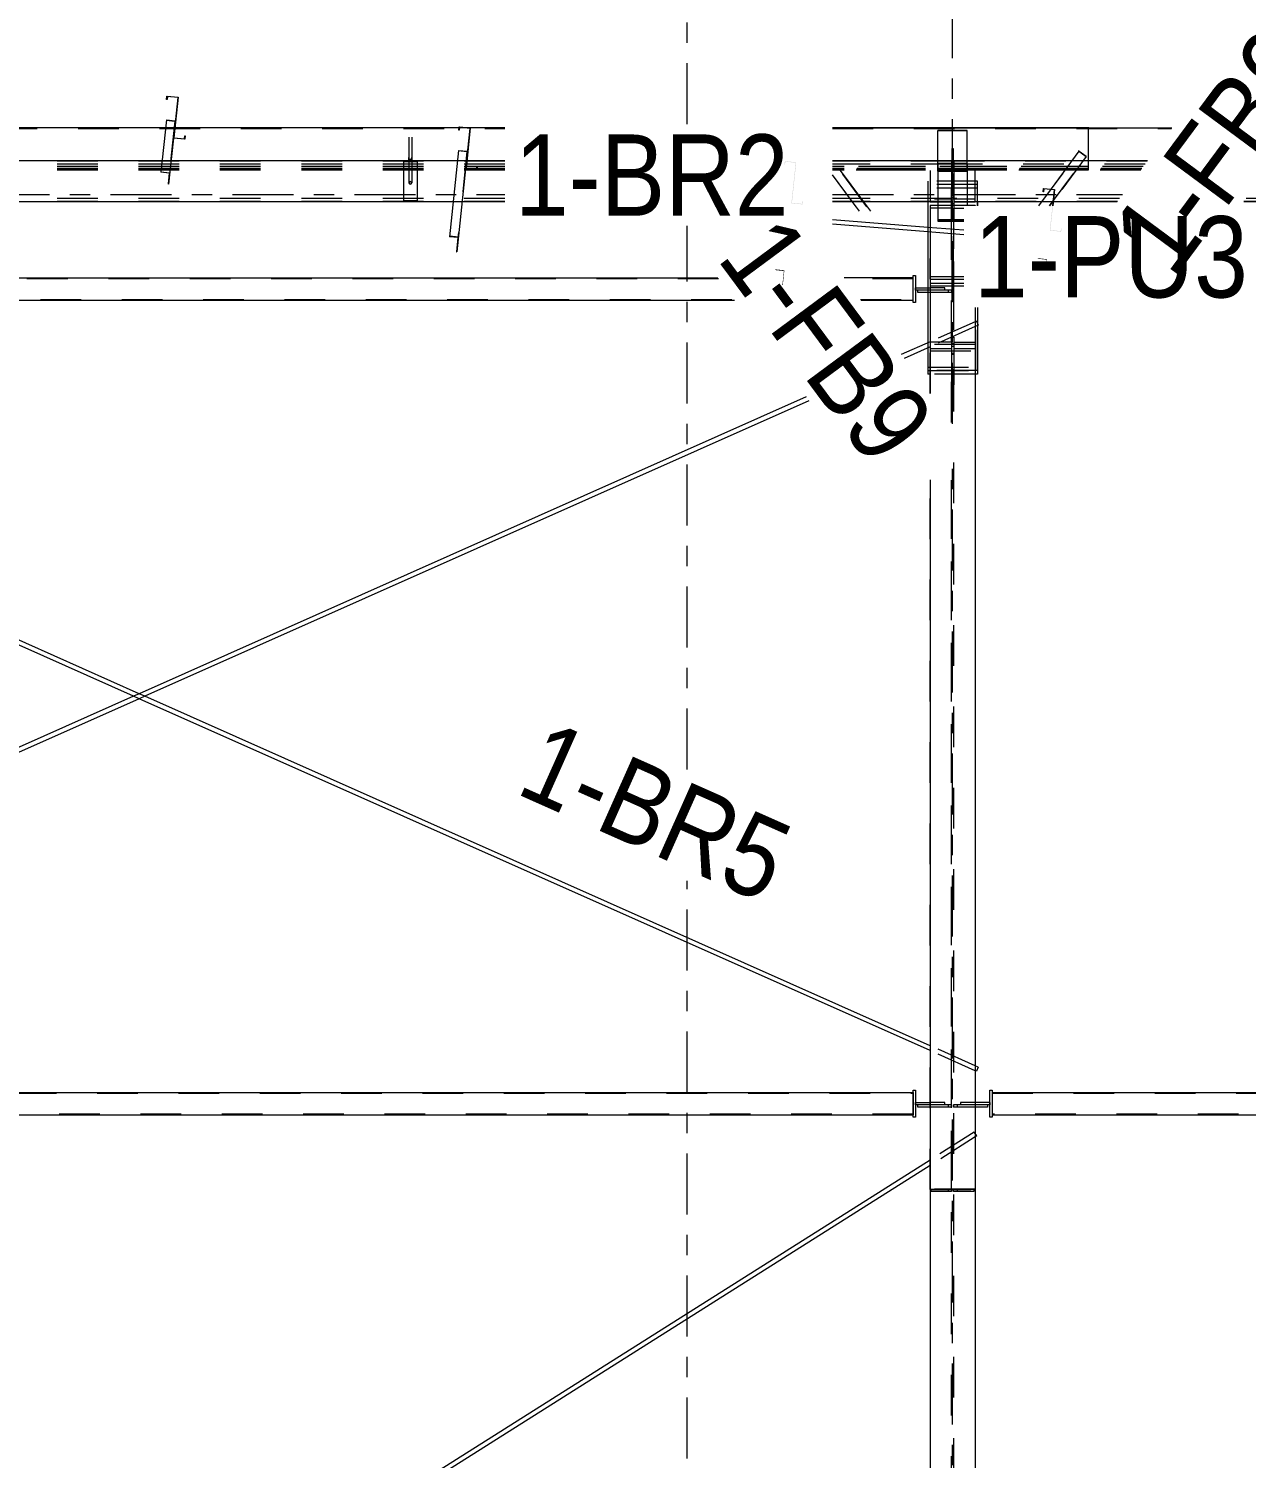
# Model space of a CAD drawing. Header units: millimetres. Extents: x -49 to 1122, y -181 to 639.
# Drawn here: x 537.6 to 597.5, y 498.1 to 568.4 of the extents above; entities that cross this region are included whole.
import ezdxf

# ---------------------------------------------------------------- set-up
doc = ezdxf.new("R2010")
doc.units = ezdxf.units.MM
for name, pattern in [('XKITLINE00', [0]), ('XKITLINE02', [4, 2, -2]), ('XKITLINE03', [6, 3, -1, 1, -1])]:
    doc.linetypes.add(name, pattern=pattern)
for name, color, linetype, lineweight in [('Part', 2, 'Continuous', 0), ('PartMark', 7, 'Continuous', 0), ('S-grid', 1, 'Continuous', 0)]:
    doc.layers.add(name, color=color, linetype=linetype, lineweight=lineweight)
doc.styles.add('ARIAL', font='ARIAL.TTF')

# ---------------------------------------------------------------- blocks, each defined once
blk = doc.blocks.new('*A380')
at = {"layer": 'Part'}
blk.add_hatch(color=3, dxfattribs=at).paths.add_polyline_path([(587.244, 557.059), (587.247, 557.086), (587.689, 557.04), (587.632, 556.504), (587.61, 556.507), (587.664, 557.015)], flags=17)
blk = doc.blocks.new('*A389')
at = {"layer": 'Part'}
blk.add_hatch(color=3, dxfattribs=at).paths.add_polyline_path([(574.337, 556.502), (574.34, 556.539), (574.782, 556.492), (574.706, 555.766), (574.684, 555.769), (574.757, 556.458)], flags=17)
blk = doc.blocks.new('*A398')
at = {"layer": 'Part'}
blk.add_hatch(color=3, dxfattribs=at).paths.add_polyline_path([(558.309, 558.146), (558.313, 558.182), (558.755, 558.136), (558.678, 557.405), (558.656, 557.407), (558.729, 558.102)], flags=17)
blk = doc.blocks.new('*A399')
at = {"layer": 'Part'}
blk.add_hatch(color=3, dxfattribs=at).paths.add_polyline_path([(544.119, 561.313), (544.122, 561.341), (544.564, 561.294), (544.505, 560.735), (544.483, 560.737), (544.539, 561.269)], flags=17)
blk = doc.blocks.new('*A400')
at = {"layer": 'Part'}
blk.add_hatch(color=3, dxfattribs=at).paths.add_polyline_path([(559.643, 561.446), (559.658, 561.592), (559.678, 561.59), (559.661, 561.424), (559.108, 561.483), (559.318, 563.474), (558.806, 563.528), (558.79, 563.382), (558.77, 563.384), (558.788, 563.55), (559.34, 563.492), (559.13, 561.501)], flags=17)
blk = doc.blocks.new('*A401')
at = {"layer": 'Part'}
blk.add_hatch(color=3, dxfattribs=at).paths.add_polyline_path([(575.665, 559.757), (575.681, 559.902), (575.701, 559.9), (575.683, 559.735), (575.131, 559.793), (575.341, 561.784), (574.828, 561.838), (574.813, 561.692), (574.793, 561.694), (574.81, 561.86), (575.363, 561.802), (575.153, 559.811)], flags=17)
blk = doc.blocks.new('*A402')
at = {"layer": 'Part'}
blk.add_hatch(color=3, dxfattribs=at).paths.add_polyline_path([(545.278, 562.962), (545.294, 563.107), (545.314, 563.105), (545.296, 562.94), (544.744, 562.998), (544.954, 564.989), (544.441, 565.043), (544.426, 564.897), (544.406, 564.899), (544.423, 565.065), (544.976, 565.007), (544.766, 563.016)], flags=17)
blk = doc.blocks.new('*A403')
at = {"layer": 'Part'}
blk.add_hatch(color=3, dxfattribs=at).paths.add_polyline_path([(588.373, 558.416), (588.388, 558.562), (588.408, 558.56), (588.39, 558.394), (587.838, 558.452), (588.048, 560.444), (587.535, 560.498), (587.52, 560.352), (587.5, 560.354), (587.517, 560.52), (588.07, 560.461), (587.86, 558.47)], flags=17)
blk = doc.blocks.new('*A1700')
at = {"layer": 'S-grid', "color": 1, "linetype": 'XKITLINE03', "lineweight": 0}
for p, q in [((517.639, 560.222), (561.03, 560.222)), ((577.149, 560.222), (591.417, 560.222))]:
    blk.add_line(p, q, dxfattribs=at)
blk = doc.blocks.new('*A1703')
at = {"layer": 'S-grid', "color": 1, "linetype": 'XKITLINE03', "lineweight": 0}
for p, q in [((517.639, 560.222), (561.03, 560.222)), ((577.149, 560.222), (591.417, 560.222))]:
    blk.add_line(p, q, dxfattribs=at)
blk = doc.blocks.new('*A1705')
at = {"layer": 'Part', "color": 7, "linetype": 'XKITLINE02', "lineweight": 0}
for p, q in [((584.123, 514.098), (581.944, 512.721)), ((584.167, 513.862), (581.944, 512.458)), ((584.167, 514.029), (584.123, 514.098)), ((543.056, 488.145), (542.848, 488.014)), ((543.264, 488.014), (543.056, 487.882)), ((504.167, 463.57), (501.944, 462.165)), ((504.167, 463.307), (501.988, 461.93)), ((501.988, 461.93), (501.944, 461.998))]:
    blk.add_line(p, q, dxfattribs=at)
at = {"layer": 'Part', "color": 2, "linetype": 'XKITLINE00', "lineweight": 0}
for p, q in [((584.242, 513.91), (584.167, 514.029)), ((584.242, 513.91), (584.167, 513.862)), ((581.944, 512.721), (543.056, 488.145)), ((581.944, 512.458), (543.264, 488.014)), ((542.848, 488.014), (504.167, 463.57)), ((543.056, 487.882), (504.167, 463.307)), ((501.944, 462.165), (501.869, 462.118)), ((501.944, 461.998), (501.869, 462.118))]:
    blk.add_line(p, q, dxfattribs=at)
blk = doc.blocks.new('*A1706')
at = {"layer": 'Part', "color": 2, "linetype": 'XKITLINE00', "lineweight": 0}
for p, q in [((501.944, 514.029), (501.869, 513.91)), ((501.944, 513.862), (501.869, 513.91)), ((543.056, 488.145), (504.167, 512.721)), ((542.848, 488.014), (504.167, 512.458)), ((581.944, 463.307), (543.056, 487.882)), ((581.944, 463.57), (543.264, 488.014)), ((584.242, 462.118), (584.167, 462.165)), ((584.242, 462.118), (584.167, 461.998))]:
    blk.add_line(p, q, dxfattribs=at)
at = {"layer": 'Part', "color": 7, "linetype": 'XKITLINE02', "lineweight": 0}
for p, q in [((501.988, 514.098), (501.944, 514.029)), ((504.167, 512.458), (501.944, 513.862)), ((504.167, 512.721), (501.988, 514.098)), ((543.264, 488.014), (543.056, 488.145)), ((543.056, 487.882), (542.848, 488.014)), ((584.167, 462.165), (581.944, 463.57)), ((584.123, 461.93), (581.944, 463.307)), ((584.167, 461.998), (584.123, 461.93))]:
    blk.add_line(p, q, dxfattribs=at)
blk = doc.blocks.new('*A1707')
at = {"layer": 'Part', "color": 2, "linetype": 'XKITLINE00', "lineweight": 0}
for p, q in [((496.389, 563.539), (496.389, 561.879)), ((513.839, 563.492), (496.389, 563.492)), ((529.824, 563.492), (520.061, 563.492)), ((544.349, 563.492), (530.271, 563.492)), ((558.782, 563.492), (544.816, 563.492)), ((559.15, 563.492), (558.802, 563.492)), ((561.03, 563.492), (559.34, 563.492)), ((589.722, 563.492), (577.149, 563.492)), ((589.722, 563.539), (589.722, 563.492)), ((589.722, 563.492), (589.722, 561.879))]:
    blk.add_line(p, q, dxfattribs=at)
at = {"layer": 'Part', "color": 7, "linetype": 'XKITLINE02', "lineweight": 0}
for p, q in [((496.389, 563.474), (513.825, 563.474)), ((520.048, 563.474), (561.03, 563.474)), ((530.271, 563.492), (529.824, 563.492)), ((544.816, 563.492), (544.349, 563.492)), ((558.802, 563.492), (558.782, 563.492)), ((559.34, 563.492), (559.15, 563.492)), ((577.149, 563.474), (589.722, 563.474)), ((496.389, 561.879), (496.389, 561.424)), ((512.432, 561.592), (496.389, 561.592)), ((512.43, 561.59), (496.389, 561.59)), ((512.364, 561.501), (496.389, 561.501)), ((512.351, 561.483), (496.389, 561.483)), ((512.324, 561.446), (496.389, 561.446)), ((512.307, 561.424), (496.389, 561.424)), ((561.03, 561.424), (518.53, 561.424)), ((561.03, 561.446), (518.546, 561.446)), ((561.03, 561.483), (518.573, 561.483)), ((561.03, 561.501), (518.586, 561.501)), ((561.03, 561.59), (518.652, 561.59)), ((561.03, 561.592), (518.654, 561.592)), ((589.722, 561.592), (577.149, 561.592)), ((589.722, 561.59), (577.149, 561.59)), ((589.722, 561.501), (577.149, 561.501)), ((589.722, 561.483), (577.149, 561.483)), ((589.722, 561.446), (577.149, 561.446)), ((589.722, 561.424), (577.149, 561.424)), ((589.722, 561.879), (589.722, 561.424))]:
    blk.add_line(p, q, dxfattribs=at)
blk = doc.blocks.new('*A1708')
at = {"layer": 'Part', "color": 2, "linetype": 'XKITLINE00', "lineweight": 0}
for p, q in [((501.792, 553.788), (501.883, 553.991)), ((501.944, 553.72), (501.792, 553.788)), ((501.944, 553.963), (501.883, 553.991)), ((543.056, 535.663), (504.167, 552.974)), ((542.782, 535.542), (504.167, 552.731)), ((581.944, 518.109), (543.056, 535.42)), ((581.944, 518.352), (543.329, 535.542)), ((584.319, 517.295), (584.167, 517.363)), ((584.228, 517.092), (584.167, 517.12)), ((584.319, 517.295), (584.228, 517.092))]:
    blk.add_line(p, q, dxfattribs=at)
at = {"layer": 'Part', "color": 7, "linetype": 'XKITLINE02', "lineweight": 0}
for p, q in [((504.167, 552.974), (501.944, 553.963)), ((504.167, 552.731), (501.944, 553.72)), ((543.056, 535.42), (542.782, 535.542)), ((543.329, 535.542), (543.056, 535.663)), ((584.167, 517.363), (581.944, 518.352)), ((584.167, 517.12), (581.944, 518.109))]:
    blk.add_line(p, q, dxfattribs=at)
blk = doc.blocks.new('*A1709')
at = {"layer": 'Part', "color": 7, "linetype": 'XKITLINE02', "lineweight": 0}
for p, q in [((584.167, 553.963), (581.944, 552.974)), ((584.167, 553.72), (581.944, 552.731)), ((543.056, 535.663), (542.782, 535.542)), ((543.329, 535.542), (543.056, 535.42)), ((504.167, 518.352), (501.944, 517.363)), ((504.167, 518.109), (501.944, 517.12)), ((501.837, 517.194), (501.869, 517.122))]:
    blk.add_line(p, q, dxfattribs=at)
at = {"layer": 'Part', "color": 2, "linetype": 'XKITLINE00', "lineweight": 0}
for p, q in [((584.228, 553.991), (584.167, 553.963)), ((584.319, 553.788), (584.167, 553.72)), ((584.228, 553.991), (584.319, 553.788)), ((581.944, 552.974), (580.529, 552.344)), ((581.944, 552.731), (580.665, 552.161)), ((575.85, 550.261), (543.056, 535.663)), ((575.985, 550.078), (543.329, 535.542)), ((542.782, 535.542), (504.167, 518.352)), ((543.056, 535.42), (504.167, 518.109)), ((501.944, 517.363), (501.792, 517.295)), ((501.837, 517.194), (501.792, 517.295)), ((501.883, 517.092), (501.837, 517.194)), ((501.944, 517.12), (501.883, 517.092))]:
    blk.add_line(p, q, dxfattribs=at)
blk = doc.blocks.new('*A1710')
at = {"layer": 'Part', "color": 2, "linetype": 'XKITLINE00', "lineweight": 0}
for p, q in [((504.994, 516.056), (581.117, 516.056)), ((504.994, 514.944), (581.117, 514.944))]:
    blk.add_line(p, q, dxfattribs=at)
at = {"layer": 'Part', "color": 7, "linetype": 'XKITLINE02', "lineweight": 0}
for p, q in [((504.994, 516.056), (504.994, 514.944)), ((504.994, 516.011), (581.117, 516.011)), ((581.117, 516.056), (581.117, 514.944)), ((581.117, 514.989), (504.994, 514.989))]:
    blk.add_line(p, q, dxfattribs=at)
blk = doc.blocks.new('*A1711')
at = {"layer": 'Part', "color": 2, "linetype": 'XKITLINE00', "lineweight": 0}
for p, q in [((504.994, 556.125), (512.902, 556.125)), ((530.201, 556.125), (571.507, 556.125)), ((581.117, 556.125), (577.729, 556.125)), ((514.082, 555.014), (504.994, 555.014)), ((572.33, 555.014), (530.201, 555.014)), ((581.117, 555.014), (578.552, 555.014))]:
    blk.add_line(p, q, dxfattribs=at)
at = {"layer": 'Part', "color": 7, "linetype": 'XKITLINE02', "lineweight": 0}
for p, q in [((504.994, 555.014), (504.994, 556.125)), ((512.962, 556.08), (504.994, 556.08)), ((571.54, 556.08), (530.201, 556.08)), ((581.117, 556.08), (577.762, 556.08)), ((581.117, 555.014), (581.117, 556.125)), ((504.994, 555.058), (514.082, 555.058)), ((530.201, 555.058), (572.297, 555.058)), ((578.519, 555.058), (581.117, 555.058))]:
    blk.add_line(p, q, dxfattribs=at)
blk = doc.blocks.new('*A1712')
at = {"layer": 'Part', "color": 2, "linetype": 'XKITLINE00', "lineweight": 0}
for p, q in [((503.111, 561.879), (503.111, 561.745)), ((512.644, 561.879), (503.111, 561.879)), ((544.179, 561.879), (518.866, 561.879)), ((558.703, 561.879), (544.626, 561.879)), ((561.03, 561.879), (559.17, 561.879)), ((583, 561.879), (577.149, 561.879)), ((583, 561.879), (583, 561.745)), ((511.146, 559.856), (503.778, 559.856)), ((558.49, 559.856), (517.368, 559.856)), ((561.03, 559.856), (558.937, 559.856)), ((582.333, 559.856), (577.149, 559.856))]:
    blk.add_line(p, q, dxfattribs=at)
at = {"layer": 'Part', "color": 7, "linetype": 'XKITLINE02', "lineweight": 0}
for p, q in [((512.629, 561.859), (503.111, 561.859)), ((503.111, 561.745), (503.111, 559.856)), ((512.52, 561.712), (503.111, 561.712)), ((561.03, 561.712), (518.743, 561.712)), ((561.03, 561.859), (518.851, 561.859)), ((544.626, 561.879), (544.179, 561.879)), ((559.17, 561.879), (558.703, 561.879)), ((583, 561.859), (577.149, 561.859)), ((583, 561.712), (577.149, 561.712)), ((583, 561.745), (583, 559.856)), ((511.269, 560.023), (503.111, 560.023)), ((511.161, 559.876), (503.111, 559.876)), ((503.778, 559.856), (503.111, 559.856)), ((561.03, 559.876), (517.383, 559.876)), ((561.03, 560.023), (517.492, 560.023)), ((561.03, 559.856), (558.49, 559.856)), ((558.937, 559.856), (558.49, 559.856)), ((583, 560.023), (577.149, 560.023)), ((583, 559.876), (577.149, 559.876)), ((583, 559.856), (577.149, 559.856))]:
    blk.add_line(p, q, dxfattribs=at)
blk = doc.blocks.new('*A2184')
at = {"layer": 'S-grid', "color": 1, "linetype": 'XKITLINE03', "lineweight": 0}
for p, q in [((570, 563.675), (570, 621.333)), ((570, 531.933), (570, 558.675)), ((570, 480.049), (570, 526.46))]:
    blk.add_line(p, q, dxfattribs=at)
blk = doc.blocks.new('*A2187')
at = {"layer": 'S-grid', "color": 1, "linetype": 'XKITLINE03', "lineweight": 0}
for p, q in [((583.056, 548.933), (583.056, 621.333)), ((583.056, 427.722), (583.056, 547.003))]:
    blk.add_line(p, q, dxfattribs=at)
blk = doc.blocks.new('*A2192')
at = {"layer": 'Part', "color": 7, "linetype": 'XKITLINE02', "lineweight": 0}
for p, q in [((581.944, 561.394), (581.944, 559.864)), ((583.011, 561.249), (583.011, 556.178)), ((583.1, 556.178), (583.1, 561.249)), ((584.167, 559.864), (584.167, 561.394)), ((584.167, 559.992), (581.944, 559.992)), ((581.944, 559.864), (583.011, 559.864)), ((583.1, 559.864), (584.167, 559.864)), ((581.944, 556.05), (581.944, 557.07)), ((583.011, 556.178), (581.944, 556.178)), ((581.944, 556.05), (583.611, 556.05)), ((583.611, 556.178), (583.1, 556.178))]:
    blk.add_line(p, q, dxfattribs=at)
blk = doc.blocks.new('*A2193')
at = {"layer": 'Part', "color": 2, "linetype": 'XKITLINE00', "lineweight": 0}
for p, q in [((582.333, 559.676), (581.944, 559.676)), ((581.944, 559.676), (581.944, 550.434)), ((584.167, 559.676), (583.778, 559.676)), ((584.167, 559.676), (584.167, 559.656)), ((584.167, 554.656), (584.167, 460.167)), ((581.944, 546.18), (581.944, 460.167))]:
    blk.add_line(p, q, dxfattribs=at)
at = {"layer": 'Part', "color": 7, "linetype": 'XKITLINE02', "lineweight": 0}
for p, q in [((583.006, 559.553), (581.944, 559.553)), ((583.778, 559.676), (582.333, 559.676)), ((583.006, 549.001), (583.006, 559.553)), ((583.106, 559.553), (583.106, 548.866)), ((583.106, 559.553), (583.611, 559.553)), ((581.944, 555.856), (583.006, 555.856)), ((581.944, 555.734), (583.611, 555.734)), ((583.106, 555.856), (583.611, 555.856)), ((583.006, 460.167), (583.006, 546.966)), ((583.106, 547.04), (583.106, 460.167))]:
    blk.add_line(p, q, dxfattribs=at)
blk = doc.blocks.new('*A2195')
at = {"layer": 'Part', "color": 7, "linetype": 'XKITLINE02', "lineweight": 0}
for p, q in [((583.011, 556.925), (583.011, 552.955)), ((583.1, 556.925), (583.1, 552.955)), ((583.011, 556.068), (583.1, 556.068)), ((583.011, 555.948), (583.1, 555.95)), ((581.944, 553.94), (581.944, 552.84)), ((584.167, 553.94), (584.167, 552.84)), ((583.011, 552.955), (581.944, 552.955)), ((584.167, 552.84), (581.944, 552.84)), ((583.1, 552.955), (584.167, 552.955))]:
    blk.add_line(p, q, dxfattribs=at)
blk = doc.blocks.new('*A2196')
at = {"layer": 'Part', "color": 7, "linetype": 'XKITLINE02', "lineweight": 0}
for p, q in [((581.833, 560.879), (581.833, 551.556)), ((584.278, 560.879), (581.833, 560.879)), ((584.278, 560.705), (581.833, 560.705)), ((584.278, 559.656), (584.278, 560.879)), ((584.278, 551.556), (584.278, 554.656)), ((581.833, 551.73), (584.278, 551.73)), ((584.278, 551.556), (581.833, 551.556))]:
    blk.add_line(p, q, dxfattribs=at)
blk = doc.blocks.new('*A2197')
at = {"layer": 'Part', "color": 7, "linetype": 'XKITLINE02', "lineweight": 0}
for p, q in [((581.833, 560.705), (581.833, 559.856)), ((584.278, 560.705), (581.833, 560.705)), ((584.278, 560.53), (581.833, 560.53)), ((584.278, 559.856), (584.278, 560.705)), ((581.833, 555.625), (581.833, 555.403)), ((584.278, 553.88), (584.278, 553.77)), ((581.833, 552.925), (581.833, 552.681)), ((581.833, 551.556), (584.278, 551.556)), ((584.167, 551.381), (581.944, 551.381))]:
    blk.add_line(p, q, dxfattribs=at)
at = {"layer": 'Part', "color": 2, "linetype": 'XKITLINE00', "lineweight": 0}
for p, q in [((581.833, 559.856), (581.833, 555.625)), ((584.278, 559.856), (584.278, 559.656)), ((581.833, 555.403), (581.833, 552.925)), ((584.278, 554.656), (584.278, 553.88)), ((584.278, 553.77), (584.278, 551.381)), ((581.833, 552.681), (581.833, 551.381)), ((581.944, 551.381), (581.833, 551.381)), ((584.278, 551.381), (584.167, 551.381))]:
    blk.add_line(p, q, dxfattribs=at)
blk = doc.blocks.new('*A2253')
at = {"layer": 'Part', "color": 7, "linetype": 'XKITLINE02', "lineweight": 0}
for p, q in [((583.006, 549.001), (583.006, 555.632)), ((583.006, 555.632), (583.106, 555.632)), ((583.106, 555.632), (583.106, 548.866)), ((583.006, 555.57), (583.106, 555.57)), ((581.944, 550.434), (581.944, 552.638)), ((581.944, 552.638), (583.006, 552.638)), ((581.944, 552.524), (584.167, 552.524)), ((583.106, 552.638), (584.167, 552.638)), ((584.167, 552.638), (584.167, 511.275)), ((583.006, 511.289), (583.006, 546.966)), ((583.106, 547.04), (583.106, 511.289)), ((581.944, 511.275), (581.944, 546.18)), ((584.167, 511.289), (581.944, 511.289)), ((581.944, 511.275), (584.167, 511.275))]:
    blk.add_line(p, q, dxfattribs=at)
blk = doc.blocks.new('*A2254')
at = {"layer": 'Part', "color": 2, "linetype": 'XKITLINE00', "lineweight": 0}
for p, q in [((584.994, 516.056), (661.117, 516.056)), ((584.994, 514.944), (661.117, 514.944))]:
    blk.add_line(p, q, dxfattribs=at)
at = {"layer": 'Part', "color": 7, "linetype": 'XKITLINE02', "lineweight": 0}
for p, q in [((584.994, 516.056), (584.994, 514.944)), ((584.994, 516.011), (661.117, 516.011)), ((661.117, 516.056), (661.117, 514.944)), ((661.117, 514.989), (584.994, 514.989))]:
    blk.add_line(p, q, dxfattribs=at)
blk = doc.blocks.new('*A2256')
at = {"layer": 'Part', "color": 7, "linetype": 'XKITLINE02', "lineweight": 0}
for p, q in [((583.106, 511.289), (584.106, 511.289)), ((583.106, 511.178), (583.106, 511.289)), ((584.106, 511.178), (583.106, 511.178)), ((583.272, 511.289), (583.272, 511.178)), ((584.106, 511.289), (584.106, 511.178))]:
    blk.add_line(p, q, dxfattribs=at)
blk = doc.blocks.new('*A2257')
at = {"layer": 'Part', "color": 7, "linetype": 'XKITLINE02', "lineweight": 0}
for p, q in [((582.006, 511.289), (583.006, 511.289)), ((582.006, 511.178), (582.006, 511.289)), ((583.006, 511.178), (582.006, 511.178)), ((582.839, 511.289), (582.839, 511.178)), ((583.006, 511.289), (583.006, 511.178))]:
    blk.add_line(p, q, dxfattribs=at)
blk = doc.blocks.new('*A2258')
at = {"layer": 'Part', "color": 2, "linetype": 'XKITLINE00', "lineweight": 0}
for p, q in [((581.944, 515.444), (581.339, 515.444)), ((581.339, 515.333), (581.339, 515.444)), ((581.944, 515.333), (581.339, 515.333))]:
    blk.add_line(p, q, dxfattribs=at)
at = {"layer": 'Part', "color": 7, "linetype": 'XKITLINE02', "lineweight": 0}
for p, q in [((583.006, 515.444), (581.944, 515.444)), ((583.006, 515.333), (581.944, 515.333)), ((582.839, 515.444), (582.839, 515.333)), ((583.006, 515.444), (583.006, 515.333))]:
    blk.add_line(p, q, dxfattribs=at)
blk = doc.blocks.new('*A2259')
at = {"layer": 'Part', "color": 2, "linetype": 'XKITLINE00', "lineweight": 0}
for p, q in [((581.228, 515.444), (581.228, 515.556)), ((581.228, 515.556), (581.944, 515.556)), ((581.339, 515.444), (581.228, 515.444))]:
    blk.add_line(p, q, dxfattribs=at)
at = {"layer": 'Part', "color": 7, "linetype": 'XKITLINE02', "lineweight": 0}
for p, q in [((582.672, 515.556), (581.944, 515.556)), ((582.672, 515.444), (582.672, 515.556)), ((582.672, 515.444), (581.339, 515.444))]:
    blk.add_line(p, q, dxfattribs=at)
blk = doc.blocks.new('*A2260')
at = {"layer": 'Part', "color": 2, "linetype": 'XKITLINE00', "lineweight": 0}
for p, q in [((581.117, 514.833), (581.117, 516.167)), ((581.117, 516.167), (581.228, 516.167)), ((581.228, 516.167), (581.228, 514.833)), ((581.228, 514.833), (581.117, 514.833))]:
    blk.add_line(p, q, dxfattribs=at)
blk = doc.blocks.new('*A2261')
at = {"layer": 'Part', "color": 7, "linetype": 'XKITLINE02', "lineweight": 0}
for p, q in [((583.106, 515.444), (583.106, 515.333)), ((584.167, 515.444), (583.106, 515.444)), ((584.167, 515.333), (583.106, 515.333)), ((583.272, 515.444), (583.272, 515.333))]:
    blk.add_line(p, q, dxfattribs=at)
at = {"layer": 'Part', "color": 2, "linetype": 'XKITLINE00', "lineweight": 0}
for p, q in [((584.772, 515.444), (584.167, 515.444)), ((584.772, 515.333), (584.167, 515.333)), ((584.772, 515.444), (584.772, 515.333))]:
    blk.add_line(p, q, dxfattribs=at)
blk = doc.blocks.new('*A2262')
at = {"layer": 'Part', "color": 7, "linetype": 'XKITLINE02', "lineweight": 0}
for p, q in [((583.439, 515.556), (583.439, 515.444)), ((584.167, 515.556), (583.439, 515.556)), ((584.772, 515.444), (583.439, 515.444))]:
    blk.add_line(p, q, dxfattribs=at)
at = {"layer": 'Part', "color": 2, "linetype": 'XKITLINE00', "lineweight": 0}
for p, q in [((584.883, 515.556), (584.167, 515.556)), ((584.883, 515.556), (584.883, 515.444)), ((584.883, 515.444), (584.772, 515.444))]:
    blk.add_line(p, q, dxfattribs=at)
blk = doc.blocks.new('*A2263')
at = {"layer": 'Part', "color": 2, "linetype": 'XKITLINE00', "lineweight": 0}
for p, q in [((584.883, 514.833), (584.883, 516.167)), ((584.883, 516.167), (584.994, 516.167)), ((584.994, 516.167), (584.994, 514.833)), ((584.994, 514.833), (584.883, 514.833))]:
    blk.add_line(p, q, dxfattribs=at)
blk = doc.blocks.new('*A2274')
at = {"layer": 'Part', "color": 2, "linetype": 'XKITLINE00', "lineweight": 0}
for p, q in [((581.944, 555.514), (581.339, 555.514)), ((581.339, 555.403), (581.339, 555.514)), ((581.944, 555.403), (581.339, 555.403))]:
    blk.add_line(p, q, dxfattribs=at)
at = {"layer": 'Part', "color": 7, "linetype": 'XKITLINE02', "lineweight": 0}
for p, q in [((583.006, 555.514), (581.944, 555.514)), ((583.006, 555.403), (581.944, 555.403)), ((582.839, 555.514), (582.839, 555.403)), ((583.006, 555.514), (583.006, 555.403))]:
    blk.add_line(p, q, dxfattribs=at)
blk = doc.blocks.new('*A2275')
at = {"layer": 'Part', "color": 2, "linetype": 'XKITLINE00', "lineweight": 0}
for p, q in [((581.228, 555.514), (581.228, 555.625)), ((581.228, 555.625), (581.944, 555.625)), ((581.339, 555.514), (581.228, 555.514))]:
    blk.add_line(p, q, dxfattribs=at)
at = {"layer": 'Part', "color": 7, "linetype": 'XKITLINE02', "lineweight": 0}
for p, q in [((582.672, 555.625), (581.944, 555.625)), ((582.672, 555.514), (582.672, 555.625)), ((582.672, 555.514), (581.339, 555.514))]:
    blk.add_line(p, q, dxfattribs=at)
blk = doc.blocks.new('*A2276')
at = {"layer": 'Part', "color": 2, "linetype": 'XKITLINE00', "lineweight": 0}
for p, q in [((581.117, 554.903), (581.117, 556.236)), ((581.117, 556.236), (581.228, 556.236)), ((581.228, 556.236), (581.228, 554.903)), ((581.228, 554.903), (581.117, 554.903))]:
    blk.add_line(p, q, dxfattribs=at)
blk = doc.blocks.new('*A2277')
at = {"layer": 'Part', "color": 7, "linetype": 'XKITLINE02', "lineweight": 0}
for p, q in [((583, 552.421), (583, 550.865)), ((583, 552.421), (583.111, 552.421)), ((583.111, 552.358), (583, 552.358)), ((583.111, 552.421), (583.111, 550.865)), ((583, 551.381), (583.111, 551.381)), ((583, 550.865), (583.111, 550.865))]:
    blk.add_line(p, q, dxfattribs=at)
blk = doc.blocks.new('*A2278')
at = {"layer": 'Part', "color": 7, "linetype": 'XKITLINE02', "lineweight": 0}
for p, q in [((583, 553.206), (583, 551.73)), ((583, 553.206), (583.111, 553.206)), ((583.111, 552.876), (583, 552.876)), ((583.111, 553.206), (583.111, 551.73)), ((583.111, 552.736), (583, 552.736)), ((583, 551.73), (583.111, 551.73))]:
    blk.add_line(p, q, dxfattribs=at)
blk = doc.blocks.new('*A2293')
at = {"layer": 'Part', "color": 2, "linetype": 'XKITLINE00', "lineweight": 0}
for p, q in [((581.833, 558.603), (577.149, 558.976)), ((581.833, 558.382), (577.149, 558.755))]:
    blk.add_line(p, q, dxfattribs=at)
at = {"layer": 'Part', "color": 7, "linetype": 'XKITLINE02', "lineweight": 0}
for p, q in [((583.611, 558.462), (581.833, 558.603)), ((583.611, 558.241), (581.833, 558.382))]:
    blk.add_line(p, q, dxfattribs=at)
blk = doc.blocks.new('*A2294')
at = {"layer": 'Part', "color": 2, "linetype": 'XKITLINE00', "lineweight": 0}
for p, q in [((577.149, 563.492), (593.839, 563.492)), ((600.061, 563.492), (669.722, 563.492)), ((669.722, 563.539), (669.722, 563.492)), ((669.722, 563.492), (669.722, 561.879))]:
    blk.add_line(p, q, dxfattribs=at)
at = {"layer": 'Part', "color": 7, "linetype": 'XKITLINE02', "lineweight": 0}
for p, q in [((577.149, 563.474), (593.825, 563.474)), ((600.048, 563.474), (669.722, 563.474)), ((592.432, 561.592), (577.149, 561.592)), ((592.43, 561.59), (577.149, 561.59)), ((592.364, 561.501), (577.149, 561.501)), ((592.351, 561.483), (577.149, 561.483)), ((592.324, 561.446), (577.149, 561.446)), ((592.307, 561.424), (577.149, 561.424)), ((669.722, 561.424), (598.53, 561.424)), ((669.722, 561.446), (598.546, 561.446)), ((669.722, 561.483), (598.573, 561.483)), ((669.722, 561.501), (598.586, 561.501)), ((669.722, 561.59), (598.652, 561.59)), ((669.722, 561.592), (598.654, 561.592)), ((669.722, 561.879), (669.722, 561.424))]:
    blk.add_line(p, q, dxfattribs=at)
blk = doc.blocks.new('*A2295')
at = {"layer": 'Part', "color": 2, "linetype": 'XKITLINE00', "lineweight": 0}
for p, q in [((583.111, 561.879), (583.111, 561.745)), ((592.644, 561.879), (583.111, 561.879)), ((663, 561.879), (598.866, 561.879)), ((663, 561.879), (663, 561.745)), ((587.986, 559.856), (583.778, 559.856)), ((591.146, 559.856), (588.006, 559.856)), ((654.324, 559.856), (597.368, 559.856)), ((662.333, 559.856), (654.965, 559.856))]:
    blk.add_line(p, q, dxfattribs=at)
at = {"layer": 'Part', "color": 7, "linetype": 'XKITLINE02', "lineweight": 0}
for p, q in [((592.629, 561.859), (583.111, 561.859)), ((583.111, 561.745), (583.111, 559.856)), ((592.52, 561.712), (583.111, 561.712)), ((663, 561.712), (598.743, 561.712)), ((663, 561.859), (598.851, 561.859)), ((663, 561.745), (663, 559.856)), ((591.269, 560.023), (583.111, 560.023)), ((591.161, 559.876), (583.111, 559.876)), ((583.778, 559.856), (583.111, 559.856)), ((588.006, 559.856), (587.986, 559.856)), ((654.351, 559.876), (597.383, 559.876)), ((654.549, 560.023), (597.492, 560.023)), ((663, 560.023), (654.842, 560.023)), ((663, 559.876), (654.95, 559.876)), ((663, 559.856), (662.333, 559.856))]:
    blk.add_line(p, q, dxfattribs=at)
blk = doc.blocks.new('*A2296')
at = {"layer": 'Part', "color": 7, "linetype": 'XKITLINE02', "lineweight": 0}
for p, q in [((556.322, 561.893), (556.322, 562.039)), ((556.342, 561.94), (556.322, 561.893)), ((556.389, 561.959), (556.342, 561.94)), ((556.436, 561.94), (556.389, 561.959)), ((556.456, 561.893), (556.436, 561.94)), ((556.456, 561.893), (556.456, 562.039)), ((556.322, 561.893), (556.342, 561.847)), ((556.342, 561.847), (556.389, 561.828)), ((556.389, 561.828), (556.436, 561.847)), ((556.436, 561.847), (556.456, 561.893))]:
    blk.add_line(p, q, dxfattribs=at)
blk = doc.blocks.new('*A2297')
at = {"layer": 'Part', "color": 7, "linetype": 'XKITLINE02', "lineweight": 0}
for p, q in [((578.69, 559.856), (577.149, 561.937)), ((578.844, 559.615), (577.149, 561.903)), ((578.319, 559.615), (577.149, 561.195)), ((578.138, 559.856), (577.149, 561.192))]:
    blk.add_line(p, q, dxfattribs=at)
at = {"layer": 'Part', "color": 2, "linetype": 'XKITLINE00', "lineweight": 0}
for p, q in [((578.475, 559.403), (578.138, 559.856)), ((579.027, 559.403), (578.69, 559.856))]:
    blk.add_line(p, q, dxfattribs=at)
blk = doc.blocks.new('*A2298')
at = {"layer": 'Part', "color": 7, "linetype": 'XKITLINE02', "lineweight": 0}
for p, q in [((587.298, 559.656), (589.281, 562.334)), ((589.264, 562.345), (587.421, 559.856)), ((587.823, 559.656), (589.621, 562.085)), ((589.621, 562.082), (587.973, 559.856)), ((589.264, 562.345), (589.264, 562.377)), ((589.264, 562.345), (589.621, 562.082)), ((589.281, 562.334), (589.281, 562.364)), ((589.621, 562.085), (589.281, 562.334)), ((589.621, 562.082), (589.621, 562.085))]:
    blk.add_line(p, q, dxfattribs=at)
at = {"layer": 'Part', "color": 2, "linetype": 'XKITLINE00', "lineweight": 0}
for p, q in [((587.421, 559.856), (587.273, 559.656)), ((587.973, 559.856), (587.825, 559.656))]:
    blk.add_line(p, q, dxfattribs=at)
blk = doc.blocks.new('*A2299')
at = {"layer": 'Part', "color": 7, "linetype": 'XKITLINE02', "lineweight": 0}
for p, q in [((582.333, 561.372), (582.333, 563.367)), ((583.778, 563.367), (582.333, 563.367)), ((582.333, 563.361), (583.778, 563.361)), ((583.778, 561.372), (583.778, 563.367)), ((582.333, 561.378), (582.333, 561.372)), ((582.333, 561.378), (583.778, 561.378)), ((582.333, 561.372), (583.778, 561.372)), ((583.778, 561.372), (583.778, 561.378))]:
    blk.add_line(p, q, dxfattribs=at)
blk = doc.blocks.new('*A2300')
at = {"layer": 'Part', "color": 7, "linetype": 'XKITLINE02', "lineweight": 0}
for p, q in [((583.028, 561.378), (583.028, 562.483)), ((583.028, 562.483), (583.083, 562.483)), ((583.083, 562.483), (583.083, 561.378)), ((583.083, 561.378), (583.028, 561.378))]:
    blk.add_line(p, q, dxfattribs=at)
blk = doc.blocks.new('*A2301')
at = {"layer": 'Part', "color": 7, "linetype": 'XKITLINE02', "lineweight": 0}
for p, q in [((556.322, 563.04), (556.322, 562.983)), ((556.456, 563.04), (556.456, 562.983)), ((556.322, 561.879), (556.322, 560.789)), ((556.456, 561.879), (556.456, 560.789)), ((556.342, 560.835), (556.322, 560.789)), ((556.322, 560.789), (556.342, 560.742)), ((556.389, 560.855), (556.342, 560.835)), ((556.342, 560.742), (556.389, 560.723)), ((556.436, 560.835), (556.389, 560.855)), ((556.389, 560.723), (556.436, 560.742)), ((556.456, 560.789), (556.436, 560.835)), ((556.436, 560.742), (556.456, 560.789))]:
    blk.add_line(p, q, dxfattribs=at)
at = {"layer": 'Part', "color": 2, "linetype": 'XKITLINE00', "lineweight": 0}
for p, q in [((556.322, 562.983), (556.322, 561.879)), ((556.456, 562.983), (556.456, 561.879))]:
    blk.add_line(p, q, dxfattribs=at)
blk = doc.blocks.new('*A2302')
at = {"layer": 'Part', "color": 2, "linetype": 'XKITLINE00', "lineweight": 0}
for p, q in [((558.757, 562.391), (558.309, 558.146)), ((558.757, 562.391), (559.199, 562.345)), ((559.108, 561.483), (558.678, 557.405)), ((558.729, 558.102), (558.309, 558.146)), ((558.313, 558.182), (558.755, 558.136)), ((558.729, 558.102), (558.656, 557.407)), ((558.656, 557.407), (558.678, 557.405))]:
    blk.add_line(p, q, dxfattribs=at)
at = {"layer": 'Part', "color": 7, "linetype": 'XKITLINE02', "lineweight": 0}
for p, q in [((559.176, 562.334), (558.729, 558.102)), ((558.756, 562.378), (559.176, 562.334)), ((559.199, 562.345), (559.108, 561.483)), ((559.149, 562.08), (559.171, 562.077))]:
    blk.add_line(p, q, dxfattribs=at)
blk = doc.blocks.new('*A2303')
at = {"layer": 'Part', "color": 2, "linetype": 'XKITLINE00', "lineweight": 0}
for p, q in [((544.392, 563.897), (544.119, 561.313)), ((544.392, 563.897), (544.833, 563.85)), ((544.744, 562.998), (544.505, 560.735)), ((544.539, 561.269), (544.119, 561.313)), ((544.122, 561.341), (544.564, 561.294)), ((544.539, 561.269), (544.483, 560.737)), ((544.483, 560.737), (544.505, 560.735))]:
    blk.add_line(p, q, dxfattribs=at)
at = {"layer": 'Part', "color": 7, "linetype": 'XKITLINE02', "lineweight": 0}
for p, q in [((544.39, 563.879), (544.81, 563.835)), ((544.81, 563.835), (544.539, 561.269)), ((544.833, 563.85), (544.744, 562.998)), ((544.775, 563.504), (544.797, 563.501))]:
    blk.add_line(p, q, dxfattribs=at)
blk = doc.blocks.new('*A2304')
at = {"layer": 'Part', "color": 7, "linetype": 'XKITLINE02', "lineweight": 0}
for p, q in [((556.722, 561.823), (556.056, 561.823)), ((556.056, 561.823), (556.056, 559.912)), ((556.722, 561.823), (556.722, 559.912)), ((556.722, 559.912), (556.056, 559.912))]:
    blk.add_line(p, q, dxfattribs=at)
blk = doc.blocks.new('*A2305')
at = {"layer": 'Part', "color": 2, "linetype": 'XKITLINE00', "lineweight": 0}
for p, q in [((582.333, 558.968), (582.333, 558.912)), ((583.611, 558.968), (582.333, 558.968)), ((582.333, 558.912), (583.611, 558.912))]:
    blk.add_line(p, q, dxfattribs=at)
blk = doc.blocks.new('*A2306')
at = {"layer": 'Part', "color": 2, "linetype": 'XKITLINE00', "lineweight": 0}
for p, q in [((582.333, 561.745), (582.333, 558.968)), ((583.778, 561.745), (582.333, 561.745)), ((583.778, 561.745), (583.778, 559.656)), ((583.611, 558.968), (582.333, 558.968))]:
    blk.add_line(p, q, dxfattribs=at)
at = {"layer": 'Part', "color": 7, "linetype": 'XKITLINE02', "lineweight": 0}
for p, q in [((582.333, 561.745), (583.778, 561.745)), ((582.333, 558.968), (583.611, 558.968))]:
    blk.add_line(p, q, dxfattribs=at)
blk = doc.blocks.new('*A2307')
at = {"layer": 'Part', "color": 7, "linetype": 'XKITLINE02', "lineweight": 0}
for p, q in [((583, 558.968), (583, 560.53)), ((583, 560.53), (583.111, 560.53)), ((583.111, 560.53), (583.111, 558.968)), ((583, 559.779), (583.111, 559.779)), ((583, 559.509), (583.111, 559.509)), ((583, 558.968), (583.111, 558.968)), ((583.111, 558.968), (583, 558.968))]:
    blk.add_line(p, q, dxfattribs=at)
blk = doc.blocks.new('*A2308')
at = {"layer": 'Part', "color": 7, "linetype": 'XKITLINE02', "lineweight": 0}
for p, q in [((583, 560.879), (583, 560.009)), ((583.111, 560.879), (583, 560.879)), ((583.111, 560.009), (583.111, 560.879)), ((583.111, 560.167), (583, 560.167)), ((583, 560.095), (583.111, 560.095)), ((583, 560.009), (583.111, 560.009))]:
    blk.add_line(p, q, dxfattribs=at)
blk = doc.blocks.new('*A2323')
at = {"layer": 'Part', "color": 2, "linetype": 'XKITLINE00', "lineweight": 0}
for p, q in [((558.77, 563.384), (558.788, 563.55)), ((558.79, 563.382), (558.77, 563.384)), ((558.788, 563.55), (559.34, 563.492)), ((558.806, 563.528), (558.79, 563.382)), ((559.318, 563.474), (558.806, 563.528)), ((559.318, 563.474), (559.108, 561.483)), ((559.34, 563.492), (559.13, 561.501)), ((559.661, 561.424), (559.108, 561.483)), ((559.13, 561.501), (559.643, 561.446)), ((559.643, 561.446), (559.658, 561.592)), ((559.658, 561.592), (559.678, 561.59)), ((559.678, 561.59), (559.661, 561.424))]:
    blk.add_line(p, q, dxfattribs=at)
blk = doc.blocks.new('*A2325')
at = {"layer": 'Part', "color": 2, "linetype": 'XKITLINE00', "lineweight": 0}
for p, q in [((544.406, 564.899), (544.423, 565.065)), ((544.426, 564.897), (544.406, 564.899)), ((544.423, 565.065), (544.976, 565.007)), ((544.441, 565.043), (544.426, 564.897)), ((544.954, 564.989), (544.441, 565.043)), ((544.954, 564.989), (544.744, 562.998)), ((544.976, 565.007), (544.766, 563.016)), ((545.296, 562.94), (544.744, 562.998)), ((544.766, 563.016), (545.278, 562.962)), ((545.278, 562.962), (545.294, 563.107)), ((545.294, 563.107), (545.314, 563.105)), ((545.314, 563.105), (545.296, 562.94))]:
    blk.add_line(p, q, dxfattribs=at)
blk = doc.blocks.new('*A2326')
at = {"layer": 'Part', "color": 2, "linetype": 'XKITLINE00', "lineweight": 0}
for p, q in [((587.5, 560.354), (587.517, 560.52)), ((587.52, 560.352), (587.5, 560.354)), ((587.517, 560.52), (588.07, 560.461)), ((587.535, 560.498), (587.52, 560.352)), ((588.048, 560.444), (587.535, 560.498)), ((588.048, 560.444), (587.965, 559.656)), ((588.07, 560.461), (587.985, 559.656))]:
    blk.add_line(p, q, dxfattribs=at)
blk = doc.blocks.new('*A2771')
at = {"layer": 'PartMark', "color": 3, "style": 'ARIAL', "width": 0.85}
blk.add_text('1-PU3', height=4, dxfattribs=at).set_placement((584.111, 555.156))
blk = doc.blocks.new('*A2772')
at = {"layer": 'PartMark', "color": 3, "style": 'ARIAL', "width": 0.85}
blk.add_text('1-FB9', height=4, rotation=-53.47415, dxfattribs=at).set_placement((571.42, 557.083))
blk = doc.blocks.new('*A2773')
at = {"layer": 'PartMark', "color": 3, "style": 'ARIAL', "width": 0.85}
blk.add_text('1-FB9', height=4, rotation=53.47415, dxfattribs=at).set_placement((593.897, 556.01))
blk = doc.blocks.new('*A2787')
at = {"layer": 'PartMark', "color": 3, "style": 'ARIAL', "width": 0.85}
blk.add_text('1-BR5', height=4, rotation=-23.99547, dxfattribs=at).set_placement((561.495, 530.794))
blk = doc.blocks.new('*A2791')
at = {"layer": 'PartMark', "color": 3, "style": 'ARIAL', "width": 0.85}
blk.add_text('1-BR2', height=4, dxfattribs=at).set_placement((561.53, 559.175))

msp = doc.modelspace()

# ---------------------------------------------------------------- block references
at = {"lineweight": 0}
for name in ['*A2184', '*A2187', '*A2773', '*A402', '*A2325', '*A1707', '*A2303', '*A400', '*A2323', '*A2294', '*A2299', '*A2301', '*A2791', '*A2296', '*A2302', '*A2297', '*A2300', '*A2298', '*A1700', '*A1703', '*A1712', '*A399', '*A2304', '*A401', '*A2192', '*A2306', '*A2295', '*A2196', '*A2197', '*A2308', '*A2307', '*A403', '*A2326', '*A2193', '*A2771', '*A2772', '*A2293', '*A2305', '*A398', '*A380', '*A389', '*A2195', '*A1711', '*A2276', '*A2275', '*A2253', '*A2274', '*A1708', '*A1709', '*A2278', '*A2277', '*A2787', '*A1710', '*A2260', '*A2259', '*A2262', '*A2263', '*A2254', '*A2258', '*A2261', '*A1705', '*A1706', '*A2257', '*A2256']:
    msp.add_blockref(name, (0, 0), dxfattribs=at)

doc.saveas('drawing.dxf')
